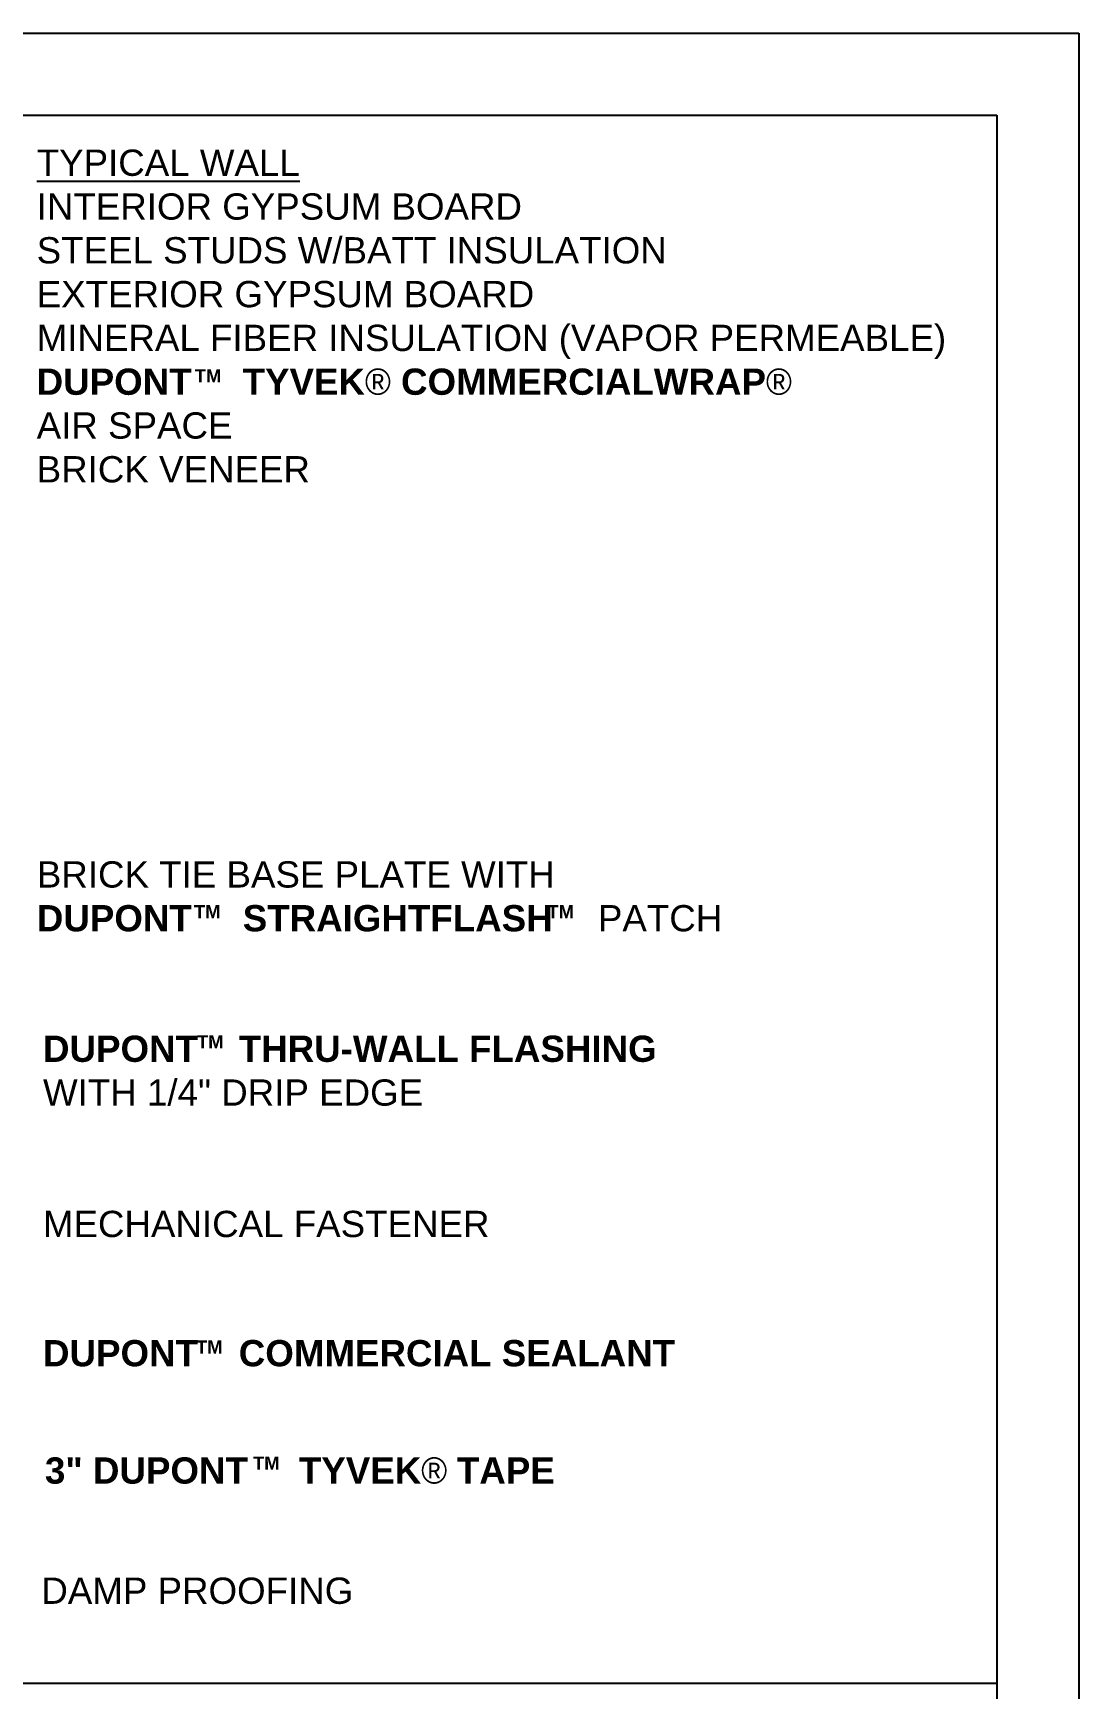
# Model space of a CAD drawing. Extents: x -263.2 to -212.2, y 313.3 to 379.3.
# Drawn here: x -231.28 to -212.17, y 349.01 to 379.26 of the extents above; entities that cross this region are included whole.
import ezdxf

# ---------------------------------------------------------------- set-up
doc = ezdxf.new("R2010")
doc.units = 0
doc.header["$LTSCALE"] = 1.5
doc.header["$MEASUREMENT"] = 0
doc.layers.add('8x11 layout', color=7, linetype='CONTINUOUS')
doc.layers.add('TEXT', color=7, linetype='CONTINUOUS')
doc.layers.add('VIEWPORT', color=7, linetype='CONTINUOUS', plot=False)
doc.styles.add('DETAILS', font='sanss___.ttf', dxfattribs={"height": 1})

msp = doc.modelspace()

# ---------------------------------------------------------------- linework, layer by layer
at = {"layer": '8x11 layout', "color": 7}
for p, q in [((-261.67, 377.759), (-213.67, 377.759)), ((-213.67, 377.759), (-213.67, 314.759)), ((-213.67, 349.104), (-261.67, 349.104))]:
    msp.add_line(p, q, dxfattribs=at)
at = {"layer": 'VIEWPORT', "color": 1}
for p, q in [((-263.17, 379.259), (-212.17, 379.259)), ((-212.17, 379.259), (-212.17, 313.259))]:
    msp.add_line(p, q, dxfattribs=at)

# ---------------------------------------------------------------- texts
at = {"layer": 'TEXT', "attachment_point": 4, "style": 'DETAILS'}
for s, insert, char_height in [('{\\fArial|b0|i0|c0|p34;\\LTYPICAL WALL\\P}INTERIOR GYPSUM BOARD\\PSTEEL STUDS W/BATT INSULATION\\PEXTERIOR GYPSUM BOARD\\P{\\fArial|b0|i0|c0|p34;MINERAL FIBER INSULATION (VAPOR PERMEABLE)}\\P{\\fSansSerif|b1|i0|c2|p2;DUPONT     TYVEK\\fSymbol|b0|i0|c2|p18;â} {\\fSansSerif|b1|i0|c2|p2;COMMERCIALWRAP\\fSymbol|b0|i0|c2|p18;â}\\P{\\fArial|b0|i0|c0|p34;AIR SPACE\\PBRICK VENEER}', (-231.21, 374.087), 0.48), ('{\\fSansSerif|b1|i0|c2|p2;TM}', (-228.321, 372.996), 0.24), ('{\\fSansSerif|b1|i0|c2|p2;TM}', (-228.337, 363.206), 0.24), ('{\\fSansSerif|b1|i0|c2|p2;TM}', (-221.878, 363.206), 0.24), ('{\\fSansSerif|b1|i0|c2|p2;TM}', (-228.28, 360.83), 0.24), ('{\\fSansSerif|b1|i0|c2|p2;TM}', (-228.299, 355.253), 0.24), ('{\\fSansSerif|b1|i0|c2|p2;TM}', (-227.257, 353.131), 0.24), ('DAMP PROOFING', (-231.125, 350.797), 0.48)]:
    msp.add_mtext(s, dxfattribs=dict(at, insert=insert, char_height=char_height))
at = {"layer": 'TEXT', "char_height": 0.48, "attachment_point": 4, "style": 'DETAILS'}
for s, insert, width in [('BRICK TIE BASE PLATE WITH \\P{\\fSansSerif|b1|i0|c2|p2;DUPONT     STRAIGHTFLASH\\fArial|b0|i0|c0|p32;\\H0.8125x;   }  PATCH', (-231.207, 363.484), 12.51034), ('\\A1;{\\fSansSerif|b1|i0|c2|p2;DUPONT    THRU-WALL FLASHING} WITH 1/4" DRIP EDGE', (-231.094, 360.299), 11.67799), ('MECHANICAL FASTENER ', (-231.096, 357.498), 12.20717), ('{\\fSansSerif|b1|i0|c2|p2;DUPONT    COMMERCIAL SEALANT}', (-231.094, 355.137), 11.67799), ('{\\fSansSerif|b1|i0|c2|p2;3" DUPONT     TYVEK\\fSymbol|b0|i0|c2|p18;â \\fSansSerif|b1|i0|c2|p2;TAPE}', (-231.059, 352.993), 10.15656)]:
    msp.add_mtext(s, dxfattribs=dict(at, insert=insert, width=width))

doc.saveas('drawing.dxf')
